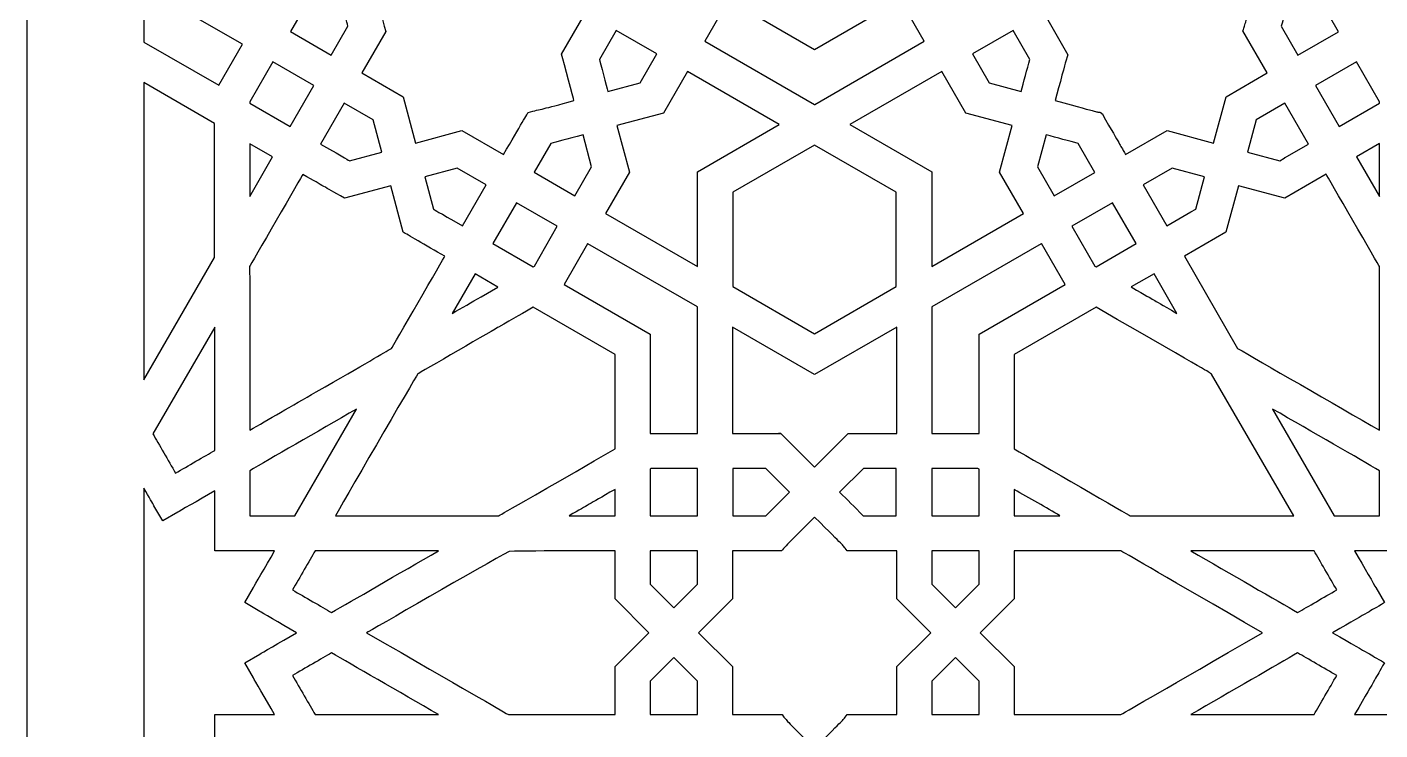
# Model space of a CAD drawing. Header units: millimetres. Extents: x -64 to 64, y -64 to 64.
# Drawn here: x -63.5 to -5, y -3.8 to 26.6 of the extents above; entities that cross this region are included whole.
import ezdxf

# ---------------------------------------------------------------- set-up
doc = ezdxf.new("R2010")
doc.units = ezdxf.units.MM
doc.header["$MEASUREMENT"] = 0
doc.layers.add('layer 1', color=7, linetype='Continuous')

msp = doc.modelspace()

# ---------------------------------------------------------------- linework, layer by layer
at = {"layer": 'layer 1', "color": 250}
for points, knots in [([(-63.5, 63.5), (-63.5, 63.5), (-63.5, -63.5), (-63.5, -63.5), (-63.5, -63.5), (-63.5, -63.5), (63.5, -63.5), (63.5, -63.5), (63.5, -63.5), (63.5, -63.5), (63.5, 63.5), (63.5, 63.5), (63.5, 63.5), (63.5, 63.5), (-63.5, 63.5), (-63.5, 63.5)], [0, 0, 0, 0, 0.2, 0.2, 0.2, 0.2, 0.4, 0.4, 0.4, 0.4, 0.6, 0.6, 0.6, 0.6, 1, 1, 1, 1]), ([(-49.0295, 24.6503), (-49.0295, 24.6503), (-47.9964, 26.4407), (-47.9964, 26.4407), (-47.9964, 26.4407), (-48.1281, 26.9268), (-48.5344, 28.4484), (-48.5344, 28.4484), (-48.5344, 28.4484), (-47.5965, 28.7009), (-46.9882, 28.8636), (-46.5544, 28.9616), (-46.5544, 28.9616), (-46.5544, 28.9616), (-46.2539, 29.4577), (-45.4837, 30.7834), (-45.4837, 30.7834), (-45.4837, 30.7834), (-43.686, 29.7459), (-43.686, 29.7459), (-43.686, 29.7459), (-43.686, 29.7459), (-41.6816, 30.2828), (-41.6816, 30.2828), (-41.6816, 30.2828), (-41.6816, 30.2828), (-41.1449, 28.279), (-41.1449, 28.279), (-41.1449, 28.279), (-41.1449, 28.279), (-39.3612, 27.2489), (-39.3612, 27.2489), (-39.3612, 27.2489), (-39.3612, 27.2489), (-40.3967, 25.4543), (-40.3967, 25.4543), (-40.3967, 25.4543), (-40.2901, 25.0617), (-39.8812, 23.5331), (-39.858, 23.4449), (-39.858, 23.4449), (-41.2684, 23.0526), (-41.2349, 23.0981), (-41.8385, 22.9334), (-41.8385, 22.9334), (-41.8385, 22.9334), (-42.1685, 22.3753), (-42.9004, 21.1116), (-42.9004, 21.1116), (-42.9004, 21.1116), (-44.698, 22.1492), (-44.698, 22.1492), (-44.698, 22.1492), (-44.698, 22.1492), (-46.7024, 21.6126), (-46.7024, 21.6126), (-46.7024, 21.6126), (-46.7024, 21.6126), (-47.2391, 23.6164), (-47.2391, 23.6164), (-47.2391, 23.6164), (-47.2391, 23.6164), (-49.0295, 24.6503), (-49.0295, 24.6503)], [0, 0, 0, 0, 0.0588235, 0.0588235, 0.0588235, 0.0588235, 0.1176471, 0.1176471, 0.1176471, 0.1176471, 0.1764706, 0.1764706, 0.1764706, 0.1764706, 0.2352941, 0.2352941, 0.2352941, 0.2352941, 0.2941176, 0.2941176, 0.2941176, 0.2941176, 0.3529412, 0.3529412, 0.3529412, 0.3529412, 0.4117647, 0.4117647, 0.4117647, 0.4117647, 0.4705882, 0.4705882, 0.4705882, 0.4705882, 0.5294118, 0.5294118, 0.5294118, 0.5294118, 0.5882353, 0.5882353, 0.5882353, 0.5882353, 0.6470588, 0.6470588, 0.6470588, 0.6470588, 0.7058824, 0.7058824, 0.7058824, 0.7058824, 0.7647059, 0.7647059, 0.7647059, 0.7647059, 0.8235294, 0.8235294, 0.8235294, 0.8235294, 0.8823529, 0.8823529, 0.8823529, 0.8823529, 1, 1, 1, 1]), ([(-15.2224, 29.7459), (-15.2224, 29.7459), (-13.4246, 30.7834), (-13.4246, 30.7834), (-13.4246, 30.7834), (-13.093, 30.2087), (-13.3001, 30.5678), (-12.4023, 29.0124), (-12.4023, 29.0124), (-12.4023, 29.0124), (-12.4023, 29.0124), (-12.4023, 29.0124), (-12.4023, 29.0124), (-12.4023, 29.0124), (-12.4019, 29.0121), (-12.4019, 29.0121), (-12.4019, 29.0121), (-12.4019, 29.0121), (-12.3839, 29.0057), (-12.3839, 29.0057), (-12.3839, 29.0057), (-12.3839, 29.0057), (-12.3585, 28.9616), (-12.3585, 28.9616), (-12.3585, 28.9616), (-12.0491, 28.9098), (-12.4799, 29.0135), (-10.3865, 28.4515), (-10.3865, 28.4515), (-10.8539, 26.6704), (-10.8218, 26.8157), (-10.9389, 26.4626), (-10.9389, 26.4626), (-10.9389, 26.4626), (-9.8891, 24.6444), (-9.8891, 24.6444), (-9.8891, 24.6444), (-9.8891, 24.6444), (-11.6692, 23.6164), (-11.6692, 23.6164), (-11.6692, 23.6164), (-11.6692, 23.6164), (-12.2061, 21.6126), (-12.2061, 21.6126), (-12.2061, 21.6126), (-12.2061, 21.6126), (-14.2102, 22.1492), (-14.2102, 22.1492), (-14.2102, 22.1492), (-14.2102, 22.1492), (-16.008, 21.1116), (-16.008, 21.1116), (-16.008, 21.1116), (-16.3407, 21.6881), (-16.1336, 21.3289), (-17.0303, 22.8826), (-17.0303, 22.8826), (-17.0303, 22.8826), (-17.0307, 22.8829), (-17.0307, 22.8829), (-17.0307, 22.8829), (-17.0307, 22.8829), (-17.0311, 22.8833), (-17.0311, 22.8833), (-17.0311, 22.8833), (-17.0311, 22.8833), (-17.06, 22.8928), (-17.06, 22.8928), (-17.06, 22.8928), (-17.06, 22.8928), (-17.0833, 22.9334), (-17.0833, 22.9334), (-17.0833, 22.9334), (-17.3553, 22.9792), (-16.9263, 22.8755), (-19.0542, 23.446), (-19.0542, 23.446), (-18.8676, 24.1455), (-18.6097, 25.1093), (-18.6097, 25.1093), (-18.6097, 25.1093), (-18.6097, 25.1093), (-18.5028, 25.4328), (-18.5028, 25.4328), (-18.5028, 25.4328), (-18.5028, 25.4328), (-19.5502, 27.2471), (-19.5502, 27.2471), (-19.5502, 27.2471), (-19.5502, 27.2471), (-17.7638, 28.279), (-17.7638, 28.279), (-17.7638, 28.279), (-17.7638, 28.279), (-17.2268, 30.2828), (-17.2268, 30.2828), (-17.2268, 30.2828), (-17.2268, 30.2828), (-15.2224, 29.7459), (-15.2224, 29.7459)], [0, 0, 0, 0, 0.0384615, 0.0384615, 0.0384615, 0.0384615, 0.0769231, 0.0769231, 0.0769231, 0.0769231, 0.1153846, 0.1153846, 0.1153846, 0.1153846, 0.1538462, 0.1538462, 0.1538462, 0.1538462, 0.1923077, 0.1923077, 0.1923077, 0.1923077, 0.2307692, 0.2307692, 0.2307692, 0.2307692, 0.2692308, 0.2692308, 0.2692308, 0.2692308, 0.3076923, 0.3076923, 0.3076923, 0.3076923, 0.3461538, 0.3461538, 0.3461538, 0.3461538, 0.3846154, 0.3846154, 0.3846154, 0.3846154, 0.4230769, 0.4230769, 0.4230769, 0.4230769, 0.4615385, 0.4615385, 0.4615385, 0.4615385, 0.5, 0.5, 0.5, 0.5, 0.5384615, 0.5384615, 0.5384615, 0.5384615, 0.5769231, 0.5769231, 0.5769231, 0.5769231, 0.6153846, 0.6153846, 0.6153846, 0.6153846, 0.6538462, 0.6538462, 0.6538462, 0.6538462, 0.6923077, 0.6923077, 0.6923077, 0.6923077, 0.7307692, 0.7307692, 0.7307692, 0.7307692, 0.7692308, 0.7692308, 0.7692308, 0.7692308, 0.8076923, 0.8076923, 0.8076923, 0.8076923, 0.8461538, 0.8461538, 0.8461538, 0.8461538, 0.8846154, 0.8846154, 0.8846154, 0.8846154, 0.9230769, 0.9230769, 0.9230769, 0.9230769, 1, 1, 1, 1]), ([(-58.4522, 28.3415), (-58.4522, 28.3415), (-54.1898, 25.8808), (-54.1898, 25.8808), (-54.1898, 25.8808), (-54.1898, 25.8808), (-55.2121, 24.1102), (-55.2121, 24.1102), (-55.2121, 24.1102), (-55.2121, 24.1102), (-58.4522, 25.9814), (-58.4522, 25.9814), (-58.4522, 25.9814), (-58.4522, 25.9814), (-58.4522, 28.3415), (-58.4522, 28.3415)], [0, 0, 0, 0, 0.2, 0.2, 0.2, 0.2, 0.4, 0.4, 0.4, 0.4, 0.6, 0.6, 0.6, 0.6, 1, 1, 1, 1]), ([(-52.1137, 26.4305), (-52.1137, 26.4305), (-51.3942, 27.6775), (-51.3942, 27.6775), (-51.3942, 27.6775), (-51.3942, 27.6775), (-49.9973, 28.0518), (-49.9973, 28.0518), (-49.9973, 28.0518), (-49.7528, 27.1385), (-49.6827, 26.8757), (-49.6262, 26.6651), (-49.6262, 26.6651), (-49.6262, 26.6651), (-50.3495, 25.4123), (-50.3495, 25.4123), (-50.3495, 25.4123), (-50.3495, 25.4123), (-52.1137, 26.4305), (-52.1137, 26.4305)], [0, 0, 0, 0, 0.1666667, 0.1666667, 0.1666667, 0.1666667, 0.3333333, 0.3333333, 0.3333333, 0.3333333, 0.5, 0.5, 0.5, 0.5, 0.6666667, 0.6666667, 0.6666667, 0.6666667, 1, 1, 1, 1]), ([(-29.4543, 25.6381), (-29.4543, 25.6381), (-25.7365, 27.7851), (-25.7365, 27.7851), (-25.7365, 27.7851), (-25.7365, 27.7851), (-24.7142, 26.0145), (-24.7142, 26.0145), (-24.7142, 26.0145), (-24.7142, 26.0145), (-29.4451, 23.2833), (-29.4451, 23.2833), (-29.4451, 23.2833), (-29.4451, 23.2833), (-29.4458, 23.2833), (-29.4458, 23.2833), (-29.4458, 23.2833), (-29.4458, 23.2833), (-29.4547, 23.2784), (-29.4547, 23.2784), (-29.4547, 23.2784), (-29.4547, 23.2784), (-34.1942, 26.0145), (-34.1942, 26.0145), (-34.1942, 26.0145), (-34.1942, 26.0145), (-33.172, 27.7851), (-33.172, 27.7851), (-33.172, 27.7851), (-33.172, 27.7851), (-29.4543, 25.6381), (-29.4543, 25.6381)], [0, 0, 0, 0, 0.1111111, 0.1111111, 0.1111111, 0.1111111, 0.2222222, 0.2222222, 0.2222222, 0.2222222, 0.3333333, 0.3333333, 0.3333333, 0.3333333, 0.4444444, 0.4444444, 0.4444444, 0.4444444, 0.5555556, 0.5555556, 0.5555556, 0.5555556, 0.6666667, 0.6666667, 0.6666667, 0.6666667, 0.7777778, 0.7777778, 0.7777778, 0.7777778, 1, 1, 1, 1]), ([(-8.5587, 25.4123), (-8.5587, 25.4123), (-9.2823, 26.6651), (-9.2823, 26.6651), (-9.2823, 26.6651), (-9.199, 26.9755), (-9.0286, 27.613), (-8.9122, 28.0487), (-8.9122, 28.0487), (-8.9122, 28.0487), (-7.5276, 27.6775), (-7.5276, 27.6775), (-7.5276, 27.6775), (-7.5276, 27.6775), (-6.8044, 26.4252), (-6.8044, 26.4252), (-6.8044, 26.4252), (-6.8044, 26.4252), (-8.5587, 25.4123), (-8.5587, 25.4123)], [0, 0, 0, 0, 0.1666667, 0.1666667, 0.1666667, 0.1666667, 0.3333333, 0.3333333, 0.3333333, 0.3333333, 0.5, 0.5, 0.5, 0.5, 0.6666667, 0.6666667, 0.6666667, 0.6666667, 1, 1, 1, 1]), ([(-36.277, 25.4684), (-36.277, 25.4684), (-36.9988, 24.2175), (-36.9988, 24.2175), (-36.9988, 24.2175), (-36.9988, 24.2175), (-38.3873, 23.8457), (-38.3873, 23.8457), (-38.3873, 23.8457), (-38.4349, 24.0224), (-38.7285, 25.1206), (-38.758, 25.23), (-38.758, 25.23), (-38.758, 25.23), (-38.0346, 26.4827), (-38.0346, 26.4827), (-38.0346, 26.4827), (-38.0346, 26.4827), (-36.277, 25.4684), (-36.277, 25.4684)], [0, 0, 0, 0, 0.1666667, 0.1666667, 0.1666667, 0.1666667, 0.3333333, 0.3333333, 0.3333333, 0.3333333, 0.5, 0.5, 0.5, 0.5, 0.6666667, 0.6666667, 0.6666667, 0.6666667, 1, 1, 1, 1]), ([(-20.8739, 26.4827), (-20.8739, 26.4827), (-20.1503, 25.23), (-20.1503, 25.23), (-20.1503, 25.23), (-20.2579, 24.8303), (-20.4216, 24.2161), (-20.5211, 23.8446), (-20.5211, 23.8446), (-20.5211, 23.8446), (-21.9142, 24.2175), (-21.9142, 24.2175), (-21.9142, 24.2175), (-21.9142, 24.2175), (-22.6349, 25.4663), (-22.6349, 25.4663), (-22.6349, 25.4663), (-22.6349, 25.4663), (-20.8739, 26.4827), (-20.8739, 26.4827)], [0, 0, 0, 0, 0.1666667, 0.1666667, 0.1666667, 0.1666667, 0.3333333, 0.3333333, 0.3333333, 0.3333333, 0.5, 0.5, 0.5, 0.5, 0.6666667, 0.6666667, 0.6666667, 0.6666667, 1, 1, 1, 1]), ([(-53.8762, 23.3387), (-53.8762, 23.3387), (-53.8762, 23.3959), (-53.8762, 23.3959), (-53.8762, 23.3959), (-53.8762, 23.3959), (-52.8821, 25.1178), (-52.8821, 25.1178), (-52.8821, 25.1178), (-52.8821, 25.1178), (-51.109, 24.094), (-51.109, 24.094), (-51.109, 24.094), (-51.109, 24.094), (-52.1277, 22.3291), (-52.1277, 22.3291), (-52.1277, 22.3291), (-52.1277, 22.3291), (-53.8762, 23.3387), (-53.8762, 23.3387)], [0, 0, 0, 0, 0.1666667, 0.1666667, 0.1666667, 0.1666667, 0.3333333, 0.3333333, 0.3333333, 0.3333333, 0.5, 0.5, 0.5, 0.5, 0.6666667, 0.6666667, 0.6666667, 0.6666667, 1, 1, 1, 1]), ([(-30.9804, 22.4102), (-30.9804, 22.4102), (-34.5237, 20.3652), (-34.5237, 20.3652), (-34.5237, 20.3652), (-34.5237, 20.3652), (-34.5193, 16.2726), (-34.5193, 16.2726), (-34.5193, 16.2726), (-34.5193, 16.2726), (-38.497, 18.5692), (-38.497, 18.5692), (-38.497, 18.5692), (-38.497, 18.5692), (-37.4636, 20.3588), (-37.4636, 20.3588), (-37.4636, 20.3588), (-37.4636, 20.3588), (-38.0013, 22.3665), (-38.0013, 22.3665), (-38.0013, 22.3665), (-38.0013, 22.3665), (-35.9883, 22.9069), (-35.9883, 22.9069), (-35.9883, 22.9069), (-35.9883, 22.9069), (-34.9513, 24.7029), (-34.9513, 24.7029), (-34.9513, 24.7029), (-34.9513, 24.7029), (-30.9804, 22.4102), (-30.9804, 22.4102)], [0, 0, 0, 0, 0.1111111, 0.1111111, 0.1111111, 0.1111111, 0.2222222, 0.2222222, 0.2222222, 0.2222222, 0.3333333, 0.3333333, 0.3333333, 0.3333333, 0.4444444, 0.4444444, 0.4444444, 0.4444444, 0.5555556, 0.5555556, 0.5555556, 0.5555556, 0.6666667, 0.6666667, 0.6666667, 0.6666667, 0.7777778, 0.7777778, 0.7777778, 0.7777778, 1, 1, 1, 1]), ([(-23.9571, 24.7029), (-23.9571, 24.7029), (-22.9203, 22.9069), (-22.9203, 22.9069), (-22.9203, 22.9069), (-22.9203, 22.9069), (-20.9194, 22.37), (-20.9194, 22.37), (-20.9194, 22.37), (-20.9194, 22.37), (-21.4577, 20.3588), (-21.4577, 20.3588), (-21.4577, 20.3588), (-21.4577, 20.3588), (-20.4212, 18.5635), (-20.4212, 18.5635), (-20.4212, 18.5635), (-20.4212, 18.5635), (-24.3904, 16.2722), (-24.3904, 16.2722), (-24.3904, 16.2722), (-24.3904, 16.2722), (-24.3896, 20.3659), (-24.3896, 20.3659), (-24.3896, 20.3659), (-24.3896, 20.3659), (-27.9301, 22.4092), (-27.9301, 22.4092), (-27.9301, 22.4092), (-27.9301, 22.4092), (-23.9571, 24.7029), (-23.9571, 24.7029)], [0, 0, 0, 0, 0.1111111, 0.1111111, 0.1111111, 0.1111111, 0.2222222, 0.2222222, 0.2222222, 0.2222222, 0.3333333, 0.3333333, 0.3333333, 0.3333333, 0.4444444, 0.4444444, 0.4444444, 0.4444444, 0.5555556, 0.5555556, 0.5555556, 0.5555556, 0.6666667, 0.6666667, 0.6666667, 0.6666667, 0.7777778, 0.7777778, 0.7777778, 0.7777778, 1, 1, 1, 1]), ([(-6.7807, 22.3294), (-6.7807, 22.3294), (-7.8027, 24.0997), (-7.8027, 24.0997), (-7.8027, 24.0997), (-7.8027, 24.0997), (-6.0297, 25.1231), (-6.0297, 25.1231), (-6.0297, 25.1231), (-6.0297, 25.1231), (-5.0324, 23.3959), (-5.0324, 23.3959), (-5.0324, 23.3959), (-5.0324, 23.3959), (-5.032, 23.3387), (-5.032, 23.3387), (-5.032, 23.3387), (-5.032, 23.3387), (-6.7807, 22.3294), (-6.7807, 22.3294)], [0, 0, 0, 0, 0.1666667, 0.1666667, 0.1666667, 0.1666667, 0.3333333, 0.3333333, 0.3333333, 0.3333333, 0.5, 0.5, 0.5, 0.5, 0.6666667, 0.6666667, 0.6666667, 0.6666667, 1, 1, 1, 1]), ([(-58.4522, 24.2302), (-58.4522, 24.2302), (-55.3905, 22.4628), (-55.3905, 22.4628), (-55.3905, 22.4628), (-55.3904, 22.3054), (-55.3969, 16.6673), (-55.3969, 16.6673), (-55.3969, 16.6673), (-55.3969, 16.6673), (-58.4522, 11.375), (-58.4522, 11.375), (-58.4522, 11.375), (-58.4522, 11.375), (-58.4522, 24.2302), (-58.4522, 24.2302)], [0, 0, 0, 0, 0.2, 0.2, 0.2, 0.2, 0.4, 0.4, 0.4, 0.4, 0.6, 0.6, 0.6, 0.6, 1, 1, 1, 1]), ([(-50.8087, 21.5678), (-50.8087, 21.5678), (-49.7863, 23.3387), (-49.7863, 23.3387), (-49.7863, 23.3387), (-49.7863, 23.3387), (-48.5396, 22.6183), (-48.5396, 22.6183), (-48.5396, 22.6183), (-48.5396, 22.6183), (-48.1655, 21.221), (-48.1655, 21.221), (-48.1655, 21.221), (-48.1655, 21.221), (-49.5629, 20.8467), (-49.5629, 20.8467), (-49.5629, 20.8467), (-49.6003, 20.8686), (-49.6751, 20.9134), (-50.8087, 21.5678)], [0, 0, 0, 0, 0.1666667, 0.1666667, 0.1666667, 0.1666667, 0.3333333, 0.3333333, 0.3333333, 0.3333333, 0.5, 0.5, 0.5, 0.5, 0.6666667, 0.6666667, 0.6666667, 0.6666667, 1, 1, 1, 1]), ([(-9.1338, 20.9705), (-9.1338, 20.9705), (-9.1514, 20.9603), (-9.1514, 20.9603), (-9.1514, 20.9603), (-9.1514, 20.9603), (-9.1511, 20.9592), (-9.1511, 20.9592), (-9.1511, 20.9592), (-9.1511, 20.9592), (-9.3454, 20.8467), (-9.3454, 20.8467), (-9.3454, 20.8467), (-9.3454, 20.8467), (-10.7431, 21.221), (-10.7431, 21.221), (-10.7431, 21.221), (-10.7431, 21.221), (-10.3688, 22.6183), (-10.3688, 22.6183), (-10.3688, 22.6183), (-10.3688, 22.6183), (-9.132, 23.3327), (-9.132, 23.3327), (-9.132, 23.3327), (-9.132, 23.3327), (-8.1097, 21.5618), (-8.1097, 21.5618), (-8.1097, 21.5618), (-8.1097, 21.5618), (-9.1341, 20.9705), (-9.1341, 20.9705), (-9.1341, 20.9705), (-9.1341, 20.9705), (-9.1338, 20.9705), (-9.1338, 20.9705)], [0, 0, 0, 0, 0.1, 0.1, 0.1, 0.1, 0.2, 0.2, 0.2, 0.2, 0.3, 0.3, 0.3, 0.3, 0.4, 0.4, 0.4, 0.4, 0.5, 0.5, 0.5, 0.5, 0.6, 0.6, 0.6, 0.6, 0.7, 0.7, 0.7, 0.7, 0.8, 0.8, 0.8, 0.8, 1, 1, 1, 1]), ([(-41.5804, 20.3496), (-41.5804, 20.3496), (-40.8602, 21.5967), (-40.8602, 21.5967), (-40.8602, 21.5967), (-40.6115, 21.6627), (-40.1899, 21.7759), (-39.4641, 21.971), (-39.4641, 21.971), (-39.4641, 21.971), (-39.0923, 20.5835), (-39.0923, 20.5835), (-39.0923, 20.5835), (-39.0923, 20.5835), (-39.8159, 19.3305), (-39.8159, 19.3305), (-39.8159, 19.3305), (-39.8159, 19.3305), (-41.5804, 20.3496), (-41.5804, 20.3496)], [0, 0, 0, 0, 0.1666667, 0.1666667, 0.1666667, 0.1666667, 0.3333333, 0.3333333, 0.3333333, 0.3333333, 0.5, 0.5, 0.5, 0.5, 0.6666667, 0.6666667, 0.6666667, 0.6666667, 1, 1, 1, 1]), ([(-19.0923, 19.3305), (-19.0923, 19.3305), (-19.8162, 20.5835), (-19.8162, 20.5835), (-19.8162, 20.5835), (-19.8162, 20.5835), (-19.4455, 21.9668), (-19.4455, 21.9668), (-19.4455, 21.9668), (-18.989, 21.8436), (-18.4266, 21.6927), (-18.0612, 21.596), (-18.0612, 21.596), (-18.0612, 21.596), (-17.338, 20.3436), (-17.338, 20.3436), (-17.338, 20.3436), (-17.338, 20.3436), (-19.0923, 19.3305), (-19.0923, 19.3305)], [0, 0, 0, 0, 0.1666667, 0.1666667, 0.1666667, 0.1666667, 0.3333333, 0.3333333, 0.3333333, 0.3333333, 0.5, 0.5, 0.5, 0.5, 0.6666667, 0.6666667, 0.6666667, 0.6666667, 1, 1, 1, 1]), ([(-52.8883, 21.0118), (-52.8883, 21.0118), (-53.8755, 19.3022), (-53.8755, 19.3022), (-53.8755, 19.3022), (-53.8757, 19.9118), (-53.8758, 20.6654), (-53.8759, 21.5822), (-53.8759, 21.5822), (-53.8759, 21.5822), (-52.8883, 21.0118), (-52.8883, 21.0118)], [0, 0, 0, 0, 0.25, 0.25, 0.25, 0.25, 0.5, 0.5, 0.5, 0.5, 1, 1, 1, 1]), ([(-32.9871, 19.4864), (-32.9871, 19.4864), (-29.4543, 21.5247), (-29.4543, 21.5247), (-29.4543, 21.5247), (-29.4543, 21.5247), (-25.9256, 19.4885), (-25.9256, 19.4885), (-25.9256, 19.4885), (-25.9256, 19.4885), (-25.9302, 15.4019), (-25.9302, 15.4019), (-25.9302, 15.4019), (-25.9302, 15.4019), (-29.4545, 13.3618), (-29.4545, 13.3618), (-29.4545, 13.3618), (-29.4545, 13.3618), (-32.9826, 15.4023), (-32.9826, 15.4023), (-32.9826, 15.4023), (-32.9826, 15.4023), (-32.9871, 19.4864), (-32.9871, 19.4864)], [0, 0, 0, 0, 0.1428571, 0.1428571, 0.1428571, 0.1428571, 0.2857143, 0.2857143, 0.2857143, 0.2857143, 0.4285714, 0.4285714, 0.4285714, 0.4285714, 0.5714286, 0.5714286, 0.5714286, 0.5714286, 0.7142857, 0.7142857, 0.7142857, 0.7142857, 1, 1, 1, 1]), ([(-6.0233, 21.0174), (-6.0233, 21.0174), (-5.0324, 21.5896), (-5.0324, 21.5896), (-5.0324, 21.5896), (-5.0327, 20.67), (-5.0327, 19.9136), (-5.0327, 19.3026), (-5.0327, 19.3026), (-5.0327, 19.3026), (-6.0233, 21.0174), (-6.0233, 21.0174)], [0, 0, 0, 0, 0.25, 0.25, 0.25, 0.25, 0.5, 0.5, 0.5, 0.5, 1, 1, 1, 1]), ([(-44.9121, 20.5246), (-44.9121, 20.5246), (-43.6576, 19.8004), (-43.6576, 19.8004), (-43.6576, 19.8004), (-43.6576, 19.8004), (-44.6803, 18.0294), (-44.6803, 18.0294), (-44.6803, 18.0294), (-45.8114, 18.6824), (-45.8336, 18.6937), (-45.9348, 18.7523), (-45.9348, 18.7523), (-45.9348, 18.7523), (-46.3095, 20.15), (-46.3095, 20.15), (-46.3095, 20.15), (-46.3095, 20.15), (-44.9121, 20.5246), (-44.9121, 20.5246)], [0, 0, 0, 0, 0.1666667, 0.1666667, 0.1666667, 0.1666667, 0.3333333, 0.3333333, 0.3333333, 0.3333333, 0.5, 0.5, 0.5, 0.5, 0.6666667, 0.6666667, 0.6666667, 0.6666667, 1, 1, 1, 1]), ([(-15.2506, 19.8004), (-15.2506, 19.8004), (-13.9965, 20.5246), (-13.9965, 20.5246), (-13.9965, 20.5246), (-13.9965, 20.5246), (-12.5991, 20.15), (-12.5991, 20.15), (-12.5991, 20.15), (-12.5991, 20.15), (-12.9738, 18.7523), (-12.9738, 18.7523), (-12.9738, 18.7523), (-12.9738, 18.7523), (-13.1861, 18.6298), (-13.1861, 18.6298), (-13.1861, 18.6298), (-13.1861, 18.6298), (-13.1865, 18.6305), (-13.1865, 18.6305), (-13.1865, 18.6305), (-13.1865, 18.6305), (-14.2282, 18.0294), (-14.2282, 18.0294), (-14.2282, 18.0294), (-14.2282, 18.0294), (-15.2506, 19.8004), (-15.2506, 19.8004)], [0, 0, 0, 0, 0.125, 0.125, 0.125, 0.125, 0.25, 0.25, 0.25, 0.25, 0.375, 0.375, 0.375, 0.375, 0.5, 0.5, 0.5, 0.5, 0.625, 0.625, 0.625, 0.625, 0.75, 0.75, 0.75, 0.75, 1, 1, 1, 1]), ([(-51.5771, 20.2547), (-50.5569, 19.666), (-50.7965, 19.8109), (-49.7768, 19.2222), (-49.7768, 19.2222), (-49.7768, 19.2222), (-47.7726, 19.7591), (-47.7726, 19.7591), (-47.7726, 19.7591), (-47.7726, 19.7591), (-47.2351, 17.7546), (-47.2351, 17.7546), (-47.2351, 17.7546), (-47.0885, 17.6699), (-46.2839, 17.199), (-45.4408, 16.7121), (-45.4408, 16.7121), (-45.4445, 16.7058), (-47.7401, 12.7296), (-47.7401, 12.7296), (-47.7401, 12.7296), (-48.0541, 12.5487), (-48.8661, 12.0798), (-51.0023, 10.8469), (-51.0023, 10.8469), (-52.0394, 10.2485), (-53.1061, 9.6333), (-53.8741, 9.1902), (-53.8741, 9.1902), (-53.8741, 11.3175), (-53.8752, 15.2389), (-53.8772, 16.2712), (-53.8772, 16.2712), (-53.8772, 16.2712), (-51.5782, 20.2526), (-51.5771, 20.2547)], [0, 0, 0, 0, 0.1, 0.1, 0.1, 0.1, 0.2, 0.2, 0.2, 0.2, 0.3, 0.3, 0.3, 0.3, 0.4, 0.4, 0.4, 0.4, 0.5, 0.5, 0.5, 0.5, 0.6, 0.6, 0.6, 0.6, 0.7, 0.7, 0.7, 0.7, 0.8, 0.8, 0.8, 0.8, 1, 1, 1, 1]), ([(-5.0348, 9.1902), (-6.8513, 10.2387), (-10.2933, 12.2252), (-11.1679, 12.7289), (-11.1679, 12.7289), (-11.1679, 12.7289), (-13.4705, 16.7171), (-13.4705, 16.7171), (-13.4705, 16.7171), (-13.4705, 16.7171), (-11.6731, 17.7546), (-11.6731, 17.7546), (-11.6731, 17.7546), (-11.6731, 17.7546), (-11.1358, 19.7591), (-11.1358, 19.7591), (-11.1358, 19.7591), (-11.1358, 19.7591), (-9.1317, 19.2222), (-9.1317, 19.2222), (-9.1317, 19.2222), (-9.1317, 19.2222), (-7.3343, 20.2597), (-7.3343, 20.2597), (-7.3343, 20.2597), (-7.3339, 20.259), (-5.0313, 16.2708), (-5.0313, 16.2705), (-5.0313, 16.2705), (-5.0334, 15.2372), (-5.0341, 11.3175), (-5.0348, 9.1902)], [0, 0, 0, 0, 0.1111111, 0.1111111, 0.1111111, 0.1111111, 0.2222222, 0.2222222, 0.2222222, 0.2222222, 0.3333333, 0.3333333, 0.3333333, 0.3333333, 0.4444444, 0.4444444, 0.4444444, 0.4444444, 0.5555556, 0.5555556, 0.5555556, 0.5555556, 0.6666667, 0.6666667, 0.6666667, 0.6666667, 0.7777778, 0.7777778, 0.7777778, 0.7777778, 1, 1, 1, 1]), ([(-40.5766, 18.0132), (-40.5766, 18.0132), (-41.5703, 16.292), (-41.5703, 16.292), (-41.5703, 16.292), (-41.5703, 16.292), (-41.6203, 16.2631), (-41.6203, 16.2631), (-41.6203, 16.2631), (-41.6203, 16.2631), (-43.3607, 17.2678), (-43.3607, 17.2678), (-43.3607, 17.2678), (-43.3607, 17.2678), (-42.342, 19.0324), (-42.342, 19.0324), (-42.342, 19.0324), (-42.342, 19.0324), (-40.5766, 18.0132), (-40.5766, 18.0132)], [0, 0, 0, 0, 0.1666667, 0.1666667, 0.1666667, 0.1666667, 0.3333333, 0.3333333, 0.3333333, 0.3333333, 0.5, 0.5, 0.5, 0.5, 0.6666667, 0.6666667, 0.6666667, 0.6666667, 1, 1, 1, 1]), ([(-16.5795, 19.0327), (-16.5795, 19.0327), (-15.5571, 17.2621), (-15.5571, 17.2621), (-15.5571, 17.2621), (-15.5571, 17.2621), (-17.2882, 16.2631), (-17.2882, 16.2631), (-17.2882, 16.2631), (-17.2882, 16.2631), (-17.338, 16.292), (-17.338, 16.292), (-17.338, 16.292), (-17.338, 16.292), (-18.3349, 18.0188), (-18.3349, 18.0188), (-18.3349, 18.0188), (-18.3349, 18.0188), (-16.5795, 19.0327), (-16.5795, 19.0327)], [0, 0, 0, 0, 0.1666667, 0.1666667, 0.1666667, 0.1666667, 0.3333333, 0.3333333, 0.3333333, 0.3333333, 0.5, 0.5, 0.5, 0.5, 0.6666667, 0.6666667, 0.6666667, 0.6666667, 1, 1, 1, 1]), ([(-36.5664, 9.0523), (-36.5664, 9.0523), (-36.5664, 13.3452), (-36.5664, 13.3452), (-36.5664, 13.3452), (-36.5664, 13.3452), (-40.2838, 15.4915), (-40.2838, 15.4915), (-40.2838, 15.4915), (-40.2838, 15.4915), (-39.2654, 17.2561), (-39.2654, 17.2561), (-39.2654, 17.2561), (-39.2654, 17.2561), (-39.258, 17.2519), (-39.258, 17.2519), (-39.258, 17.2519), (-39.258, 17.2519), (-39.2544, 17.2579), (-39.2544, 17.2579), (-39.2544, 17.2579), (-39.2544, 17.2579), (-34.5218, 14.5253), (-34.5218, 14.5253), (-34.5218, 14.5253), (-34.5218, 14.5253), (-34.5218, 9.0523), (-34.5218, 9.0523), (-34.5218, 9.0523), (-34.5218, 9.0523), (-36.5664, 9.0523), (-36.5664, 9.0523)], [0, 0, 0, 0, 0.1111111, 0.1111111, 0.1111111, 0.1111111, 0.2222222, 0.2222222, 0.2222222, 0.2222222, 0.3333333, 0.3333333, 0.3333333, 0.3333333, 0.4444444, 0.4444444, 0.4444444, 0.4444444, 0.5555556, 0.5555556, 0.5555556, 0.5555556, 0.6666667, 0.6666667, 0.6666667, 0.6666667, 0.7777778, 0.7777778, 0.7777778, 0.7777778, 1, 1, 1, 1]), ([(-19.6642, 17.2522), (-19.6642, 17.2522), (-19.6638, 17.2519), (-19.6638, 17.2519), (-19.6638, 17.2519), (-19.6638, 17.2519), (-19.6462, 17.2618), (-19.6462, 17.2618), (-19.6462, 17.2618), (-19.6462, 17.2618), (-18.6245, 15.4915), (-18.6245, 15.4915), (-18.6245, 15.4915), (-18.6245, 15.4915), (-22.3421, 13.3452), (-22.3421, 13.3452), (-22.3421, 13.3452), (-22.3421, 13.3452), (-22.3421, 9.0523), (-22.3421, 9.0523), (-22.3421, 9.0523), (-22.3421, 9.0523), (-24.3868, 9.0523), (-24.3868, 9.0523), (-24.3868, 9.0523), (-24.3868, 9.0523), (-24.3868, 14.5253), (-24.3868, 14.5253), (-24.3868, 14.5253), (-24.3868, 14.5253), (-19.6642, 17.2522), (-19.6642, 17.2522)], [0, 0, 0, 0, 0.1111111, 0.1111111, 0.1111111, 0.1111111, 0.2222222, 0.2222222, 0.2222222, 0.2222222, 0.3333333, 0.3333333, 0.3333333, 0.3333333, 0.4444444, 0.4444444, 0.4444444, 0.4444444, 0.5555556, 0.5555556, 0.5555556, 0.5555556, 0.6666667, 0.6666667, 0.6666667, 0.6666667, 0.7777778, 0.7777778, 0.7777778, 0.7777778, 1, 1, 1, 1]), ([(-44.1296, 15.9547), (-44.1296, 15.9547), (-43.1424, 15.385), (-43.1424, 15.385), (-43.1424, 15.385), (-43.1424, 15.385), (-43.8748, 14.9617), (-43.8748, 14.9617), (-43.8748, 14.9617), (-44.2748, 14.7309), (-44.7016, 14.4844), (-45.1166, 14.2452), (-45.1166, 14.2452), (-45.1166, 14.2452), (-44.1296, 15.9547), (-44.1296, 15.9547)], [0, 0, 0, 0, 0.2, 0.2, 0.2, 0.2, 0.4, 0.4, 0.4, 0.4, 0.6, 0.6, 0.6, 0.6, 1, 1, 1, 1]), ([(-14.7821, 15.9607), (-14.7821, 15.9607), (-13.7908, 14.2445), (-13.7908, 14.2445), (-13.7908, 14.2445), (-15.2065, 15.0615), (-14.4145, 14.6039), (-15.7727, 15.3885), (-15.7727, 15.3885), (-15.7727, 15.3885), (-14.7821, 15.9607), (-14.7821, 15.9607)], [0, 0, 0, 0, 0.25, 0.25, 0.25, 0.25, 0.5, 0.5, 0.5, 0.5, 1, 1, 1, 1]), ([(-43.1177, 13.6504), (-42.5108, 14.0003), (-41.9662, 14.315), (-41.6216, 14.5136), (-41.6216, 14.5136), (-41.6216, 14.5136), (-38.0822, 12.4696), (-38.0822, 12.4696), (-38.0822, 12.4696), (-38.0822, 12.4696), (-38.0822, 8.3827), (-38.0822, 8.3827), (-38.0822, 8.3827), (-43.1929, 5.4282), (-43.1187, 5.4917), (-43.1187, 5.4917), (-43.1187, 5.4917), (-43.1187, 5.4917), (-50.1706, 5.4906), (-50.1706, 5.4906), (-50.1706, 5.4906), (-50.0691, 5.6667), (-46.7315, 11.4656), (-46.6082, 11.6272), (-46.6082, 11.6272), (-46.6082, 11.6272), (-43.1187, 13.6497), (-43.1177, 13.6504)], [0, 0, 0, 0, 0.125, 0.125, 0.125, 0.125, 0.25, 0.25, 0.25, 0.25, 0.375, 0.375, 0.375, 0.375, 0.5, 0.5, 0.5, 0.5, 0.625, 0.625, 0.625, 0.625, 0.75, 0.75, 0.75, 0.75, 1, 1, 1, 1]), ([(-17.2868, 14.5136), (-12.0449, 11.4914), (-12.5395, 11.7796), (-12.2954, 11.6223), (-12.2954, 11.6223), (-12.2954, 11.6223), (-8.7376, 5.4906), (-8.7376, 5.4906), (-8.7376, 5.4906), (-8.8932, 5.4906), (-15.6559, 5.4892), (-15.8115, 5.4938), (-15.8115, 5.4938), (-15.8115, 5.4938), (-19.83, 7.8077), (-20.8262, 8.3827), (-20.8262, 8.3827), (-20.8262, 8.3827), (-20.8262, 12.4696), (-20.8262, 12.4696), (-20.8262, 12.4696), (-20.8262, 12.4696), (-17.2868, 14.5136), (-17.2868, 14.5136)], [0, 0, 0, 0, 0.1428571, 0.1428571, 0.1428571, 0.1428571, 0.2857143, 0.2857143, 0.2857143, 0.2857143, 0.4285714, 0.4285714, 0.4285714, 0.4285714, 0.5714286, 0.5714286, 0.5714286, 0.5714286, 0.7142857, 0.7142857, 0.7142857, 0.7142857, 1, 1, 1, 1]), ([(-55.3886, 8.315), (-55.8245, 8.0634), (-56.5507, 7.6443), (-57.0808, 7.3388), (-57.0808, 7.3388), (-57.3884, 7.8712), (-57.8048, 8.5923), (-58.0577, 9.0297), (-58.0577, 9.0297), (-58.0577, 9.0297), (-55.3897, 13.6511), (-55.3897, 13.6511), (-55.3897, 13.6511), (-55.3893, 11.6974), (-55.3887, 9.2841), (-55.3886, 8.315)], [0, 0, 0, 0, 0.2, 0.2, 0.2, 0.2, 0.4, 0.4, 0.4, 0.4, 0.6, 0.6, 0.6, 0.6, 1, 1, 1, 1]), ([(-29.4632, 11.5972), (-29.4632, 11.5972), (-25.9009, 13.655), (-25.9009, 13.655), (-25.9009, 13.655), (-25.9009, 13.655), (-25.9009, 9.0523), (-25.9009, 9.0523), (-25.9009, 9.0523), (-26.9991, 9.0523), (-26.9007, 9.0523), (-28.0007, 9.0523), (-28.0007, 9.0523), (-28.0007, 9.0523), (-29.4568, 7.596), (-29.4568, 7.596), (-29.4568, 7.596), (-29.4568, 7.596), (-30.9117, 9.0523), (-30.9117, 9.0523), (-30.9117, 9.0523), (-31.4346, 9.0523), (-29.7193, 9.0523), (-33.0075, 9.0523), (-33.0075, 9.0523), (-33.0075, 9.0523), (-33.0075, 13.6469), (-33.0075, 13.6469), (-33.0075, 13.6469), (-33.0075, 13.6469), (-29.4632, 11.5972), (-29.4632, 11.5972)], [0, 0, 0, 0, 0.1111111, 0.1111111, 0.1111111, 0.1111111, 0.2222222, 0.2222222, 0.2222222, 0.2222222, 0.3333333, 0.3333333, 0.3333333, 0.3333333, 0.4444444, 0.4444444, 0.4444444, 0.4444444, 0.5555556, 0.5555556, 0.5555556, 0.5555556, 0.6666667, 0.6666667, 0.6666667, 0.6666667, 0.7777778, 0.7777778, 0.7777778, 0.7777778, 1, 1, 1, 1]), ([(-49.253, 10.1088), (-49.253, 10.1088), (-51.9213, 5.4868), (-51.9213, 5.4868), (-51.9213, 5.4868), (-52.4279, 5.4871), (-53.2624, 5.4875), (-53.8741, 5.4878), (-53.8741, 5.4878), (-53.8741, 5.727), (-53.8747, 6.0008), (-53.8747, 6.2756), (-53.8747, 6.2756), (-53.8747, 6.2756), (-53.8752, 7.3741), (-53.8752, 7.3741), (-53.8752, 7.3741), (-53.8752, 7.3963), (-53.8754, 7.4186), (-53.8755, 7.4408), (-53.8755, 7.4408), (-53.0364, 7.9252), (-50.9422, 9.1338), (-49.253, 10.1088)], [0, 0, 0, 0, 0.1428571, 0.1428571, 0.1428571, 0.1428571, 0.2857143, 0.2857143, 0.2857143, 0.2857143, 0.4285714, 0.4285714, 0.4285714, 0.4285714, 0.5714286, 0.5714286, 0.5714286, 0.5714286, 0.7142857, 0.7142857, 0.7142857, 0.7142857, 1, 1, 1, 1]), ([(-6.9871, 5.4868), (-6.9871, 5.4868), (-9.6552, 10.1085), (-9.6552, 10.1085), (-9.6552, 10.1085), (-7.9618, 9.1313), (-5.8702, 7.9241), (-5.032, 7.4404), (-5.032, 7.4404), (-5.0331, 7.2372), (-5.0341, 5.6935), (-5.0341, 5.4878), (-5.0341, 5.4878), (-5.6459, 5.4875), (-6.4805, 5.4871), (-6.9871, 5.4868)], [0, 0, 0, 0, 0.2, 0.2, 0.2, 0.2, 0.4, 0.4, 0.4, 0.4, 0.6, 0.6, 0.6, 0.6, 1, 1, 1, 1]), ([(-36.5672, 5.4906), (-36.5672, 5.4906), (-36.5665, 7.5092), (-36.5665, 7.5092), (-36.5665, 7.5092), (-36.5665, 7.5092), (-36.5166, 7.5378), (-36.5166, 7.5378), (-36.5166, 7.5378), (-36.5166, 7.5378), (-34.5218, 7.5378), (-34.5218, 7.5378), (-34.5218, 7.5378), (-34.5218, 7.5378), (-34.5218, 5.4906), (-34.5218, 5.4906), (-34.5218, 5.4906), (-34.5218, 5.4906), (-36.5672, 5.4906), (-36.5672, 5.4906)], [0, 0, 0, 0, 0.1666667, 0.1666667, 0.1666667, 0.1666667, 0.3333333, 0.3333333, 0.3333333, 0.3333333, 0.5, 0.5, 0.5, 0.5, 0.6666667, 0.6666667, 0.6666667, 0.6666667, 1, 1, 1, 1]), ([(-30.5372, 6.5144), (-30.5443, 6.5088), (-31.5536, 5.4987), (-31.5601, 5.492), (-31.5601, 5.492), (-31.5601, 5.492), (-32.9861, 5.492), (-32.9861, 5.492), (-32.9861, 5.492), (-32.9861, 5.492), (-32.9861, 7.5378), (-32.9861, 7.5378), (-32.9861, 7.5378), (-32.9861, 7.5378), (-31.5607, 7.5378), (-31.5607, 7.5378), (-31.5607, 7.5378), (-31.5607, 7.5378), (-30.5372, 6.5144), (-30.5372, 6.5144)], [0, 0, 0, 0, 0.1666667, 0.1666667, 0.1666667, 0.1666667, 0.3333333, 0.3333333, 0.3333333, 0.3333333, 0.5, 0.5, 0.5, 0.5, 0.6666667, 0.6666667, 0.6666667, 0.6666667, 1, 1, 1, 1]), ([(-25.9267, 7.5378), (-25.9267, 7.5378), (-25.9267, 5.492), (-25.9267, 5.492), (-25.9267, 5.492), (-25.9267, 5.492), (-27.3484, 5.492), (-27.3484, 5.492), (-27.3484, 5.492), (-27.7576, 5.9027), (-28.0247, 6.168), (-28.3712, 6.5144), (-28.3712, 6.5144), (-28.3712, 6.5144), (-27.3477, 7.5378), (-27.3477, 7.5378), (-27.3477, 7.5378), (-27.3477, 7.5378), (-25.9267, 7.5378), (-25.9267, 7.5378)], [0, 0, 0, 0, 0.1666667, 0.1666667, 0.1666667, 0.1666667, 0.3333333, 0.3333333, 0.3333333, 0.3333333, 0.5, 0.5, 0.5, 0.5, 0.6666667, 0.6666667, 0.6666667, 0.6666667, 1, 1, 1, 1]), ([(-22.3919, 7.5378), (-22.3919, 7.5378), (-22.3421, 7.5092), (-22.3421, 7.5092), (-22.3421, 7.5092), (-22.3421, 7.5092), (-22.3421, 5.4906), (-22.3421, 5.4906), (-22.3421, 5.4906), (-22.3421, 5.4906), (-24.3868, 5.4906), (-24.3868, 5.4906), (-24.3868, 5.4906), (-24.3868, 5.4906), (-24.3868, 7.5378), (-24.3868, 7.5378), (-24.3868, 7.5378), (-24.3868, 7.5378), (-22.3919, 7.5378), (-22.3919, 7.5378)], [0, 0, 0, 0, 0.1666667, 0.1666667, 0.1666667, 0.1666667, 0.3333333, 0.3333333, 0.3333333, 0.3333333, 0.5, 0.5, 0.5, 0.5, 0.6666667, 0.6666667, 0.6666667, 0.6666667, 1, 1, 1, 1]), ([(-3.5235, 3.9758), (-3.5232, 4.0241), (-3.519, 6.5176), (-3.519, 6.5659), (-3.519, 6.5659), (-1.7276, 5.533), (-2.0757, 5.7326), (-1.2711, 5.2783), (-1.2711, 5.2783), (-0.8643, 5.9789), (-1.0089, 5.7288), (0.0215, 7.5117), (0.0215, 7.5117), (1.0301, 5.7662), (0.804, 6.157), (1.3137, 5.2783), (1.3137, 5.2783), (2.1368, 5.7429), (1.7117, 5.4991), (3.5624, 6.5663), (3.5624, 6.5663), (3.5634, 4.4147), (3.5613, 5.171), (3.5662, 3.9758), (3.5662, 3.9758), (4.5886, 3.9733), (4.1981, 3.9737), (6.1517, 3.9723), (6.1517, 3.9723), (5.1354, 2.2116), (5.3125, 2.5185), (4.863, 1.7339), (4.863, 1.7339), (5.6776, 1.2566), (5.2687, 1.4937), (7.1035, 0.4336), (7.1035, 0.4336), (5.2691, -0.6262), (5.6776, -0.3895), (4.863, -0.8668), (4.863, -0.8668), (5.3111, -1.6492), (5.1297, -1.3349), (6.1517, -3.1051), (6.1517, -3.1051), (4.2023, -3.1066), (4.5896, -3.1059), (3.5662, -3.1087), (3.5662, -3.1087), (3.5616, -5.3234), (3.5624, -4.814), (3.5624, -5.6991), (3.5624, -5.6991), (1.7113, -4.6316), (2.1361, -4.8754), (1.3137, -4.4111), (1.3137, -4.4111), (0.804, -5.2899), (1.0301, -4.899), (0.0215, -6.6446), (0.0215, -6.6446), (-1.0089, -4.8613), (-0.8643, -5.1118), (-1.2711, -4.4111), (-1.2711, -4.4111), (-2.0757, -4.8652), (-1.7279, -4.6658), (-3.519, -5.6988), (-3.519, -5.6988), (-3.519, -5.6504), (-3.5232, -3.157), (-3.5235, -3.1087), (-3.5235, -3.1087), (-4.5459, -3.1059), (-4.155, -3.1066), (-6.1087, -3.1051), (-6.1087, -3.1051), (-5.0927, -1.3444), (-5.2694, -1.6514), (-4.8204, -0.8668), (-4.8204, -0.8668), (-5.5943, -0.4131), (-5.2638, -0.6043), (-7.0591, 0.4336), (-7.0591, 0.4336), (-5.3015, 1.4499), (-5.6007, 1.2767), (-4.8204, 1.7339), (-4.8204, 1.7339), (-4.8204, 1.7339), (-5.1929, 2.3848), (-5.1929, 2.3848), (-5.1929, 2.3848), (-5.2507, 2.4853), (-5.703, 3.2695), (-6.1087, 3.9723), (-6.1087, 3.9723), (-4.1596, 3.9737), (-4.5466, 3.9733), (-3.5235, 3.9758)], [0, 0, 0, 0, 0.0384615, 0.0384615, 0.0384615, 0.0384615, 0.0769231, 0.0769231, 0.0769231, 0.0769231, 0.1153846, 0.1153846, 0.1153846, 0.1153846, 0.1538462, 0.1538462, 0.1538462, 0.1538462, 0.1923077, 0.1923077, 0.1923077, 0.1923077, 0.2307692, 0.2307692, 0.2307692, 0.2307692, 0.2692308, 0.2692308, 0.2692308, 0.2692308, 0.3076923, 0.3076923, 0.3076923, 0.3076923, 0.3461538, 0.3461538, 0.3461538, 0.3461538, 0.3846154, 0.3846154, 0.3846154, 0.3846154, 0.4230769, 0.4230769, 0.4230769, 0.4230769, 0.4615385, 0.4615385, 0.4615385, 0.4615385, 0.5, 0.5, 0.5, 0.5, 0.5384615, 0.5384615, 0.5384615, 0.5384615, 0.5769231, 0.5769231, 0.5769231, 0.5769231, 0.6153846, 0.6153846, 0.6153846, 0.6153846, 0.6538462, 0.6538462, 0.6538462, 0.6538462, 0.6923077, 0.6923077, 0.6923077, 0.6923077, 0.7307692, 0.7307692, 0.7307692, 0.7307692, 0.7692308, 0.7692308, 0.7692308, 0.7692308, 0.8076923, 0.8076923, 0.8076923, 0.8076923, 0.8461538, 0.8461538, 0.8461538, 0.8461538, 0.8846154, 0.8846154, 0.8846154, 0.8846154, 0.9230769, 0.9230769, 0.9230769, 0.9230769, 1, 1, 1, 1]), ([(-58.4522, 6.6855), (-58.2272, 6.296), (-58.0481, 5.9859), (-58.0129, 5.9256), (-58.0129, 5.9256), (-58.0129, 5.9256), (-57.6373, 5.2783), (-57.6373, 5.2783), (-57.6373, 5.2783), (-57.6373, 5.2783), (-56.9852, 5.6466), (-56.9852, 5.6466), (-56.9852, 5.6466), (-56.925, 5.6804), (-56.1121, 6.1493), (-55.389, 6.5663), (-55.389, 6.5663), (-55.3884, 5.7333), (-55.3884, 4.7971), (-55.3881, 4.7283), (-55.3881, 4.7283), (-55.3881, 4.7283), (-55.385, 3.9758), (-55.385, 3.9758), (-55.385, 3.9758), (-55.385, 3.9758), (-54.6329, 3.974), (-54.6329, 3.974), (-54.6329, 3.974), (-54.5164, 3.9733), (-53.6115, 3.973), (-52.7995, 3.9723), (-52.7995, 3.9723), (-53.2052, 3.2695), (-53.6578, 2.4853), (-53.7155, 2.3848), (-53.7155, 2.3848), (-53.7155, 2.3848), (-54.0881, 1.7339), (-54.0881, 1.7339), (-54.0881, 1.7339), (-54.0881, 1.7339), (-53.4414, 1.355), (-53.4414, 1.355), (-53.4414, 1.355), (-53.3818, 1.3201), (-52.5704, 0.8513), (-51.8477, 0.4336), (-51.8477, 0.4336), (-52.5704, 0.0162), (-53.3818, -0.4526), (-53.4414, -0.4875), (-53.4414, -0.4875), (-53.4414, -0.4875), (-54.0881, -0.8668), (-54.0881, -0.8668), (-54.0881, -0.8668), (-54.0881, -0.8668), (-53.7155, -1.5173), (-53.7155, -1.5173), (-53.7155, -1.5173), (-53.6578, -1.6182), (-53.2052, -2.4024), (-52.7995, -3.1051), (-52.7995, -3.1051), (-53.6115, -3.1059), (-54.5164, -3.1062), (-54.6329, -3.1066), (-54.6329, -3.1066), (-54.6329, -3.1066), (-55.385, -3.1087), (-55.385, -3.1087), (-55.385, -3.1087), (-55.385, -3.1087), (-55.389, -5.0084), (-55.389, -5.0084), (-55.389, -5.0084), (-55.389, -5.2328), (-55.389, -5.4698), (-55.389, -5.6991), (-55.389, -5.6991), (-56.1121, -5.2821), (-56.925, -4.8133), (-56.9852, -4.7794), (-56.9852, -4.7794), (-56.9852, -4.7794), (-57.6373, -4.4111), (-57.6373, -4.4111), (-57.6373, -4.4111), (-57.6373, -4.4111), (-58.0129, -5.0581), (-58.0129, -5.0581), (-58.0129, -5.0581), (-58.0481, -5.1185), (-58.2272, -5.4285), (-58.4522, -5.818), (-58.4522, -5.818), (-58.4522, -5.818), (-58.4522, 6.6855), (-58.4522, 6.6855)], [0, 0, 0, 0, 0.0384615, 0.0384615, 0.0384615, 0.0384615, 0.0769231, 0.0769231, 0.0769231, 0.0769231, 0.1153846, 0.1153846, 0.1153846, 0.1153846, 0.1538462, 0.1538462, 0.1538462, 0.1538462, 0.1923077, 0.1923077, 0.1923077, 0.1923077, 0.2307692, 0.2307692, 0.2307692, 0.2307692, 0.2692308, 0.2692308, 0.2692308, 0.2692308, 0.3076923, 0.3076923, 0.3076923, 0.3076923, 0.3461538, 0.3461538, 0.3461538, 0.3461538, 0.3846154, 0.3846154, 0.3846154, 0.3846154, 0.4230769, 0.4230769, 0.4230769, 0.4230769, 0.4615385, 0.4615385, 0.4615385, 0.4615385, 0.5, 0.5, 0.5, 0.5, 0.5384615, 0.5384615, 0.5384615, 0.5384615, 0.5769231, 0.5769231, 0.5769231, 0.5769231, 0.6153846, 0.6153846, 0.6153846, 0.6153846, 0.6538462, 0.6538462, 0.6538462, 0.6538462, 0.6923077, 0.6923077, 0.6923077, 0.6923077, 0.7307692, 0.7307692, 0.7307692, 0.7307692, 0.7692308, 0.7692308, 0.7692308, 0.7692308, 0.8076923, 0.8076923, 0.8076923, 0.8076923, 0.8461538, 0.8461538, 0.8461538, 0.8461538, 0.8846154, 0.8846154, 0.8846154, 0.8846154, 0.9230769, 0.9230769, 0.9230769, 0.9230769, 1, 1, 1, 1]), ([(-38.0811, 6.6347), (-38.0811, 6.6347), (-38.0815, 5.4906), (-38.0815, 5.4906), (-38.0815, 5.4906), (-38.0815, 5.4906), (-40.0623, 5.4906), (-40.0623, 5.4906), (-40.0623, 5.4906), (-39.1291, 6.0297), (-39.3569, 5.8981), (-38.0811, 6.6347)], [0, 0, 0, 0, 0.25, 0.25, 0.25, 0.25, 0.5, 0.5, 0.5, 0.5, 1, 1, 1, 1]), ([(-18.8468, 5.4906), (-18.8468, 5.4906), (-20.8276, 5.4906), (-20.8276, 5.4906), (-20.8276, 5.4906), (-20.8276, 5.4906), (-20.8276, 6.6347), (-20.8276, 6.6347), (-20.8276, 6.6347), (-20.1644, 6.2516), (-19.431, 5.8282), (-18.8468, 5.4906)], [0, 0, 0, 0, 0.25, 0.25, 0.25, 0.25, 0.5, 0.5, 0.5, 0.5, 1, 1, 1, 1]), ([(-30.8847, 3.9765), (-30.6973, 4.2104), (-30.1956, 4.6842), (-29.4591, 5.4356), (-29.4591, 5.4356), (-28.0776, 4.0552), (-28.3323, 4.3293), (-28.0494, 3.9765), (-28.0494, 3.9765), (-26.9244, 3.9765), (-27.0245, 3.9765), (-25.9009, 3.9765), (-25.9009, 3.9765), (-25.9009, 3.9765), (-25.9009, 1.9011), (-25.9009, 1.9011), (-25.9009, 1.9011), (-25.9009, 1.9011), (-24.4334, 0.4336), (-24.4334, 0.4336), (-24.4334, 0.4336), (-24.4334, 0.4336), (-25.9009, -1.034), (-25.9009, -1.034), (-25.9009, -1.034), (-25.9009, -1.034), (-25.9009, -3.109), (-25.9009, -3.109), (-25.9009, -3.109), (-27.0242, -3.109), (-26.9247, -3.109), (-28.0494, -3.109), (-28.0494, -3.109), (-28.3317, -3.4618), (-28.0733, -3.1835), (-29.4565, -4.5656), (-29.4565, -4.5656), (-30.8355, -3.1881), (-30.5811, -3.4622), (-30.8635, -3.109), (-30.8635, -3.109), (-31.1001, -3.109), (-32.7707, -3.109), (-33.0075, -3.109), (-33.0075, -3.109), (-33.0075, -3.109), (-33.0075, -1.034), (-33.0075, -1.034), (-33.0075, -1.034), (-33.0075, -1.034), (-34.4749, 0.4336), (-34.4749, 0.4336), (-34.4749, 0.4336), (-34.4749, 0.4336), (-33.0075, 1.9011), (-33.0075, 1.9011), (-33.0075, 1.9011), (-33.0075, 1.9011), (-33.0075, 3.9765), (-33.0075, 3.9765), (-33.0075, 3.9765), (-32.2211, 3.9765), (-31.7138, 3.9765), (-30.8847, 3.9765)], [0, 0, 0, 0, 0.0588235, 0.0588235, 0.0588235, 0.0588235, 0.1176471, 0.1176471, 0.1176471, 0.1176471, 0.1764706, 0.1764706, 0.1764706, 0.1764706, 0.2352941, 0.2352941, 0.2352941, 0.2352941, 0.2941176, 0.2941176, 0.2941176, 0.2941176, 0.3529412, 0.3529412, 0.3529412, 0.3529412, 0.4117647, 0.4117647, 0.4117647, 0.4117647, 0.4705882, 0.4705882, 0.4705882, 0.4705882, 0.5294118, 0.5294118, 0.5294118, 0.5294118, 0.5882353, 0.5882353, 0.5882353, 0.5882353, 0.6470588, 0.6470588, 0.6470588, 0.6470588, 0.7058824, 0.7058824, 0.7058824, 0.7058824, 0.7647059, 0.7647059, 0.7647059, 0.7647059, 0.8235294, 0.8235294, 0.8235294, 0.8235294, 0.8823529, 0.8823529, 0.8823529, 0.8823529, 1, 1, 1, 1]), ([(-51.0494, 3.9765), (-51.0494, 3.9765), (-45.7131, 3.9765), (-45.7131, 3.9765), (-45.7131, 3.9765), (-47.4033, 3), (-49.4933, 1.7928), (-50.3337, 1.3077), (-50.3337, 1.3077), (-50.7697, 1.5596), (-51.4952, 1.9787), (-52.0252, 2.2849), (-52.0252, 2.2849), (-51.7183, 2.8173), (-51.3023, 3.538), (-51.0494, 3.9765)], [0, 0, 0, 0, 0.2, 0.2, 0.2, 0.2, 0.4, 0.4, 0.4, 0.4, 0.6, 0.6, 0.6, 0.6, 1, 1, 1, 1]), ([(-42.6537, 3.9529), (-41.571, 3.9744), (-38.2154, 3.9765), (-38.0822, 3.9765), (-38.0822, 3.9765), (-38.0822, 3.9765), (-38.0822, 1.9011), (-38.0822, 1.9011), (-38.0822, 1.9011), (-38.0822, 1.9011), (-36.6147, 0.4336), (-36.6147, 0.4336), (-36.6147, 0.4336), (-36.6147, 0.4336), (-38.0822, -1.034), (-38.0822, -1.034), (-38.0822, -1.034), (-38.0822, -1.034), (-38.0822, -3.109), (-38.0822, -3.109), (-38.0822, -3.109), (-39.8362, -3.109), (-40.9581, -3.109), (-42.6868, -3.109), (-42.6868, -3.109), (-43.1305, -2.8519), (-44.4993, -2.0613), (-48.8191, 0.4336), (-48.8191, 0.4336), (-48.7317, 0.484), (-43.7143, 3.3764), (-42.6537, 3.9529)], [0, 0, 0, 0, 0.1111111, 0.1111111, 0.1111111, 0.1111111, 0.2222222, 0.2222222, 0.2222222, 0.2222222, 0.3333333, 0.3333333, 0.3333333, 0.3333333, 0.4444444, 0.4444444, 0.4444444, 0.4444444, 0.5555556, 0.5555556, 0.5555556, 0.5555556, 0.6666667, 0.6666667, 0.6666667, 0.6666667, 0.7777778, 0.7777778, 0.7777778, 0.7777778, 1, 1, 1, 1]), ([(-35.5451, 1.5053), (-35.5451, 1.5053), (-36.5679, 2.528), (-36.5679, 2.528), (-36.5679, 2.528), (-36.5679, 2.528), (-36.5677, 2.7735), (-36.5677, 2.7735), (-36.5677, 2.7735), (-36.5677, 2.7735), (-36.5664, 2.7735), (-36.5664, 2.7735), (-36.5664, 2.7735), (-36.5664, 2.7735), (-36.5664, 3.9765), (-36.5664, 3.9765), (-36.5664, 3.9765), (-36.5664, 3.9765), (-34.5218, 3.9765), (-34.5218, 3.9765), (-34.5218, 3.9765), (-34.5218, 3.9765), (-34.5218, 2.528), (-34.5218, 2.528), (-34.5218, 2.528), (-34.5218, 2.528), (-35.5451, 1.5053), (-35.5451, 1.5053)], [0, 0, 0, 0, 0.125, 0.125, 0.125, 0.125, 0.25, 0.25, 0.25, 0.25, 0.375, 0.375, 0.375, 0.375, 0.5, 0.5, 0.5, 0.5, 0.625, 0.625, 0.625, 0.625, 0.75, 0.75, 0.75, 0.75, 1, 1, 1, 1]), ([(-22.3421, 3.9765), (-22.3421, 3.9765), (-22.3421, 2.7735), (-22.3421, 2.7735), (-22.3421, 2.7735), (-22.3421, 2.7735), (-22.3404, 2.7735), (-22.3404, 2.7735), (-22.3404, 2.7735), (-22.3404, 2.7735), (-22.3404, 2.528), (-22.3404, 2.528), (-22.3404, 2.528), (-22.3404, 2.528), (-23.3634, 1.5053), (-23.3634, 1.5053), (-23.3634, 1.5053), (-23.3634, 1.5053), (-24.3868, 2.528), (-24.3868, 2.528), (-24.3868, 2.528), (-24.3868, 2.528), (-24.3868, 3.9765), (-24.3868, 3.9765), (-24.3868, 3.9765), (-24.3868, 3.9765), (-22.3421, 3.9765), (-22.3421, 3.9765)], [0, 0, 0, 0, 0.125, 0.125, 0.125, 0.125, 0.25, 0.25, 0.25, 0.25, 0.375, 0.375, 0.375, 0.375, 0.5, 0.5, 0.5, 0.5, 0.625, 0.625, 0.625, 0.625, 0.75, 0.75, 0.75, 0.75, 1, 1, 1, 1]), ([(-20.8262, 1.9011), (-20.8262, 1.9011), (-20.8262, 3.9765), (-20.8262, 3.9765), (-20.8262, 3.9765), (-19.0722, 3.9765), (-17.9504, 3.9765), (-16.2214, 3.9765), (-16.2214, 3.9765), (-15.778, 3.719), (-14.4089, 2.9284), (-10.0894, 0.4336), (-10.0894, 0.4336), (-14.4089, -2.0613), (-15.778, -2.8519), (-16.2214, -3.109), (-16.2214, -3.109), (-17.944, -3.109), (-19.0743, -3.109), (-20.8262, -3.109), (-20.8262, -3.109), (-20.8262, -2.6077), (-20.8262, -2.316), (-20.8262, -1.034), (-20.8262, -1.034), (-20.8262, -1.034), (-22.2938, 0.4336), (-22.2938, 0.4336), (-22.2938, 0.4336), (-22.2938, 0.4336), (-20.8262, 1.9011), (-20.8262, 1.9011)], [0, 0, 0, 0, 0.1111111, 0.1111111, 0.1111111, 0.1111111, 0.2222222, 0.2222222, 0.2222222, 0.2222222, 0.3333333, 0.3333333, 0.3333333, 0.3333333, 0.4444444, 0.4444444, 0.4444444, 0.4444444, 0.5555556, 0.5555556, 0.5555556, 0.5555556, 0.6666667, 0.6666667, 0.6666667, 0.6666667, 0.7777778, 0.7777778, 0.7777778, 0.7777778, 1, 1, 1, 1]), ([(-13.196, 3.9765), (-13.196, 3.9765), (-7.8592, 3.9765), (-7.8592, 3.9765), (-7.8592, 3.9765), (-7.6062, 3.538), (-7.19, 2.8166), (-6.8834, 2.2846), (-6.8834, 2.2846), (-7.4126, 1.9784), (-8.1379, 1.5593), (-8.5739, 1.307), (-8.5739, 1.307), (-9.4149, 1.7928), (-11.5115, 3.0036), (-13.196, 3.9765)], [0, 0, 0, 0, 0.2, 0.2, 0.2, 0.2, 0.4, 0.4, 0.4, 0.4, 0.6, 0.6, 0.6, 0.6, 1, 1, 1, 1]), ([(-45.7124, -3.109), (-45.7124, -3.109), (-51.0494, -3.109), (-51.0494, -3.109), (-51.0494, -3.109), (-51.3023, -2.6709), (-51.7183, -1.9498), (-52.0252, -1.4178), (-52.0252, -1.4178), (-51.4952, -1.1112), (-50.7697, -0.6921), (-50.3337, -0.4403), (-50.3337, -0.4403), (-49.4921, -0.9264), (-47.3965, -2.1368), (-45.7124, -3.109)], [0, 0, 0, 0, 0.2, 0.2, 0.2, 0.2, 0.4, 0.4, 0.4, 0.4, 0.6, 0.6, 0.6, 0.6, 1, 1, 1, 1]), ([(-7.8592, -3.109), (-7.8592, -3.109), (-13.1953, -3.109), (-13.1953, -3.109), (-13.1953, -3.109), (-11.5044, -2.1325), (-9.4135, -0.9246), (-8.5739, -0.4399), (-8.5739, -0.4399), (-8.1379, -0.6918), (-7.4126, -1.1109), (-6.8834, -1.4175), (-6.8834, -1.4175), (-7.19, -1.9494), (-7.6062, -2.6705), (-7.8592, -3.109)], [0, 0, 0, 0, 0.2, 0.2, 0.2, 0.2, 0.4, 0.4, 0.4, 0.4, 0.6, 0.6, 0.6, 0.6, 1, 1, 1, 1]), ([(-36.5664, -3.109), (-36.5664, -3.109), (-36.5664, -1.9064), (-36.5664, -1.9064), (-36.5664, -1.9064), (-36.5664, -1.9064), (-36.5679, -1.9064), (-36.5679, -1.9064), (-36.5679, -1.9064), (-36.5679, -1.9064), (-36.5679, -1.6609), (-36.5679, -1.6609), (-36.5679, -1.6609), (-36.5679, -1.6609), (-35.5451, -0.6382), (-35.5451, -0.6382), (-35.5451, -0.6382), (-35.5451, -0.6382), (-34.5218, -1.6609), (-34.5218, -1.6609), (-34.5218, -1.6609), (-34.5218, -1.6609), (-34.5218, -3.109), (-34.5218, -3.109), (-34.5218, -3.109), (-34.5218, -3.109), (-36.5664, -3.109), (-36.5664, -3.109)], [0, 0, 0, 0, 0.125, 0.125, 0.125, 0.125, 0.25, 0.25, 0.25, 0.25, 0.375, 0.375, 0.375, 0.375, 0.5, 0.5, 0.5, 0.5, 0.625, 0.625, 0.625, 0.625, 0.75, 0.75, 0.75, 0.75, 1, 1, 1, 1]), ([(-23.3634, -0.6382), (-23.3634, -0.6382), (-22.3404, -1.6609), (-22.3404, -1.6609), (-22.3404, -1.6609), (-22.3404, -1.6609), (-22.3404, -1.9064), (-22.3404, -1.9064), (-22.3404, -1.9064), (-22.3404, -1.9064), (-22.3421, -1.9064), (-22.3421, -1.9064), (-22.3421, -1.9064), (-22.3421, -1.9064), (-22.3421, -3.109), (-22.3421, -3.109), (-22.3421, -3.109), (-22.3421, -3.109), (-24.3868, -3.109), (-24.3868, -3.109), (-24.3868, -3.109), (-24.3868, -3.109), (-24.3868, -1.6609), (-24.3868, -1.6609), (-24.3868, -1.6609), (-24.3868, -1.6609), (-23.3634, -0.6382), (-23.3634, -0.6382)], [0, 0, 0, 0, 0.125, 0.125, 0.125, 0.125, 0.25, 0.25, 0.25, 0.25, 0.375, 0.375, 0.375, 0.375, 0.5, 0.5, 0.5, 0.5, 0.625, 0.625, 0.625, 0.625, 0.75, 0.75, 0.75, 0.75, 1, 1, 1, 1])]:
    msp.add_open_spline(points, degree=3, knots=knots, dxfattribs=at)

doc.saveas('drawing.dxf')
